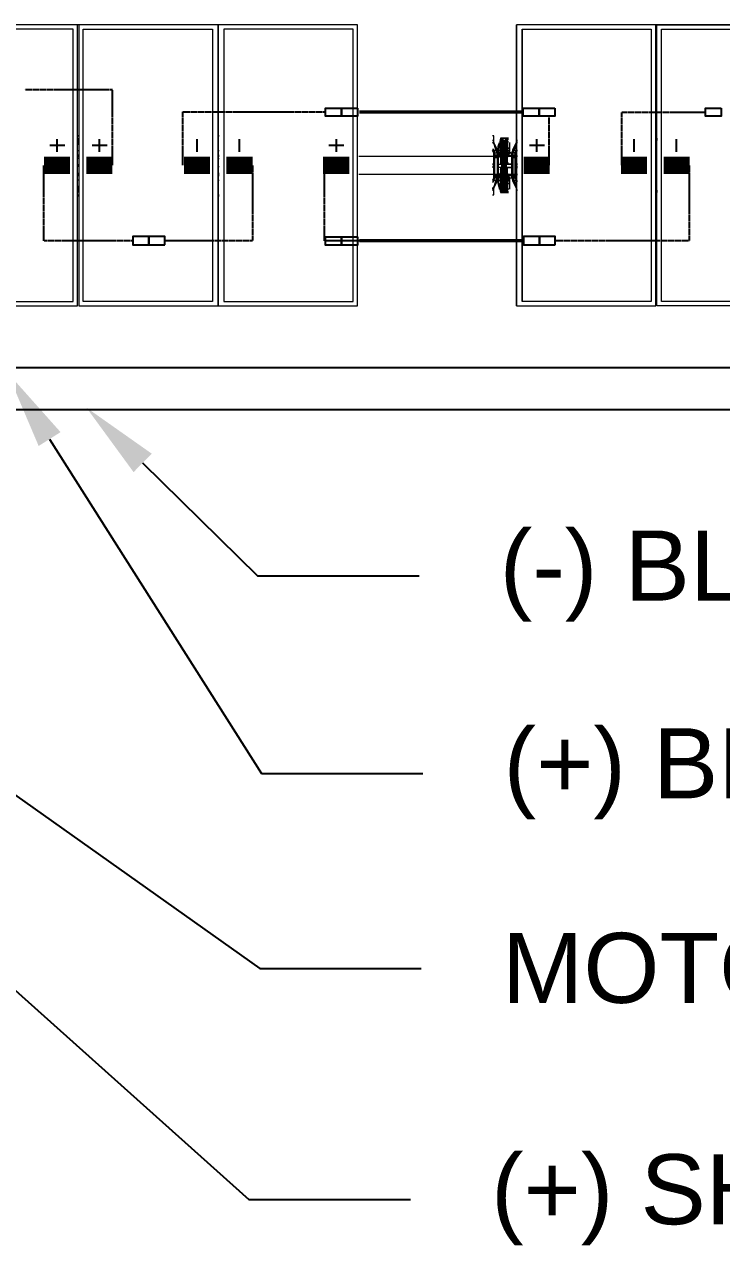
# Model space of a CAD drawing. Header units: feet. Extents: x -12372 to 90117, y -14865 to 4121.
# Drawn here: x 6477.2 to 6676.1, y 1094.8 to 1447.3 of the extents above; entities that cross this region are included whole.
import ezdxf
from ezdxf import colors
from ezdxf.entities.mleader import LeaderData, LeaderLine
from ezdxf.lldxf.tags import DXFTag
from ezdxf.math import Vec2, Vec3

# ---------------------------------------------------------------- set-up
doc = ezdxf.new("R2010")
doc.units = ezdxf.units.FT
doc.header["$MEASUREMENT"] = 0
doc.linetypes.add('HIDDEN', pattern=[0.375, 0.25, -0.125])
for name, color, linetype in [('E-DC HARNESS-NEG', 170, 'DC HARNESS CABLE'), ('E-DC HARNESS-POS', 10, 'DC HARNESS CABLE'), ('E-HARN-COMP', 8, 'Continuous'), ('E-TRNK-CABL-NEG', 6, 'HIDDEN'), ('E-TRUNK-CABLE-POS', 6, 'HIDDEN'), ('G-ANNO-TEXT', 1, 'Continuous'), ('Polarity-Text', 7, 'Continuous')]:
    doc.layers.add(name, color=color, linetype=linetype)
doc.styles.add('NEI-A', font='arial.ttf')
doc.styles.get("Standard").update_dxf_attribs({"font": 'arial.ttf'})
tags = doc.linetypes.add('DC HARNESS CABLE', pattern='A,0.5,-0.2,["DH",Standard,S=0.1,R=0,X=-0.1,Y=-0.05],-0.2', length=0.9).pattern_tags.tags
tags[6] = DXFTag(74, 10)

# ---------------------------------------------------------------- blocks, each defined once
blk = doc.blocks.new('A$C47dfd34d')
at = {"lineweight": 5}
for points in [[(11.6112, 0.4133), (10.1696, 0.4133)], [(13.6994, 0.4133), (11.8445, 0.4133)], [(11.1995, 0.235), (11.2012, 0.2467), (11.2012, 0.2433)], [(11.4062, 0.235), (11.4062, 0.2467), (11.4062, 0.2433)], [(11.8112, 0.2233), (11.8112, 0.225), (11.8129, 0.225), (11.8112, 0.225), (11.8095, 0.2283), (11.8112, 0.2283), (11.8129, 0.225), (11.8162, 0.225), (11.8145, 0.2283), (11.8162, 0.2283), (11.8162, 0.23), (11.8112, 0.24), (11.8112, 0.2383), (11.8095, 0.24), (11.8112, 0.24), (11.8112, 0.2433), (11.8112, 0.25), (11.8095, 0.25)], [(11.8095, 0.24), (11.8112, 0.24)], [(11.8112, 0.2383), (11.8145, 0.2283), (11.8112, 0.2283), (11.8112, 0.23), (11.8095, 0.23)], [(11.8112, 0.24), (11.8112, 0.24)], [(11.8179, 0.2217), (11.8212, 0.2217), (11.8229, 0.2217), (11.8245, 0.2217), (11.8245, 0.2417), (11.8229, 0.2417), (11.8245, 0.2417), (11.8245, 0.2217), (11.8262, 0.2217), (11.8262, 0.1917), (11.8245, 0.1917), (11.8245, 0.1717), (11.8229, 0.1717), (11.8212, 0.1717)], [(11.8179, 0.2267), (11.8179, 0.225), (11.8179, 0.235), (11.8195, 0.24), (11.8195, 0.2317), (11.8212, 0.2317), (11.8212, 0.2417), (11.8195, 0.2417)], [(11.8245, 0.2417), (11.8245, 0.2433), (11.8229, 0.245), (11.8229, 0.2467), (11.8212, 0.2467), (11.8212, 0.245), (11.8229, 0.245), (11.8229, 0.2467)], [(11.8212, 0.2433), (11.8212, 0.245)], [(11.8212, 0.2417), (11.8229, 0.2417), (11.8229, 0.2433), (11.8212, 0.2433), (11.8212, 0.235), (11.8212, 0.2433), (11.8229, 0.2433)], [(11.8229, 0.2217), (11.8229, 0.2417), (11.8245, 0.2417), (11.8245, 0.2217), (11.8262, 0.2217), (11.8262, 0.1917), (11.8279, 0.1917), (11.8279, 0.1717), (11.8295, 0.1717), (11.8295, 0.1917), (11.8295, 0.1717), (11.8279, 0.1717), (11.8279, 0.1917), (11.8262, 0.1917), (11.8262, 0.1717), (11.8262, 0.17), (11.8245, 0.17), (11.8262, 0.17), (11.8279, 0.17), (11.8295, 0.17), (11.8279, 0.17), (11.8295, 0.17), (11.8312, 0.17), (11.8312, 0.1683), (11.8329, 0.1683), (11.8312, 0.1683), (11.8312, 0.17), (11.8295, 0.17), (11.8312, 0.17), (11.8295, 0.17), (11.8312, 0.17), (11.8295, 0.17), (11.8279, 0.17), (11.8295, 0.17), (11.8312, 0.17), (11.8295, 0.17), (11.8279, 0.17), (11.8262, 0.17), (11.8245, 0.17), (11.8229, 0.17), (11.8212, 0.17), (11.8212, 0.1683), (11.8229, 0.1683), (11.8245, 0.1683), (11.8245, 0.1717), (11.8229, 0.1717), (11.8229, 0.1917)], [(11.8279, 0.2433), (11.8295, 0.2433), (11.8279, 0.2433), (11.8295, 0.245), (11.8312, 0.245), (11.8312, 0.2433), (11.8295, 0.2433), (11.8295, 0.2417), (11.8295, 0.2433), (11.8312, 0.2433), (11.8295, 0.2433), (11.8312, 0.2433), (11.8295, 0.2433), (11.8312, 0.2433), (11.8295, 0.2433), (11.8312, 0.2433), (11.8295, 0.2433), (11.8312, 0.2433), (11.8295, 0.2433), (11.8312, 0.2433), (11.8295, 0.2433), (11.8312, 0.2433), (11.8312, 0.245), (11.8312, 0.2467), (11.8279, 0.2467), (11.8229, 0.2467), (11.8279, 0.2467), (11.8312, 0.2467), (11.8279, 0.2467), (11.8229, 0.2467), (11.8229, 0.245), (11.8245, 0.245), (11.8229, 0.245), (11.8245, 0.2433), (11.8245, 0.2417)], [(11.8229, 0.245), (11.8245, 0.245)], [(11.8229, 0.245), (11.8245, 0.245)], [(11.8245, 0.2417), (11.8245, 0.2433), (11.8229, 0.245), (11.8245, 0.245)], [(11.8229, 0.245), (11.8229, 0.245)], [(11.8229, 0.2433), (11.8245, 0.2433)], [(11.8229, 0.2433), (11.8245, 0.2433)], [(11.8229, 0.2433), (11.8245, 0.2433)], [(11.8229, 0.2433), (11.8245, 0.2433)], [(11.8229, 0.2433), (11.8245, 0.2433)], [(11.8229, 0.2433), (11.8245, 0.2433)], [(11.8229, 0.2433), (11.8245, 0.2433)], [(11.8229, 0.2433), (11.8245, 0.2433)], [(11.8229, 0.2083), (11.8229, 0.2117), (11.8229, 0.2367), (11.8245, 0.2367)], [(11.8245, 0.245), (11.8245, 0.2433)], [(11.8245, 0.2433), (11.8262, 0.2433)], [(11.8245, 0.2433), (11.8262, 0.2433)], [(11.8245, 0.2433), (11.8262, 0.2433)], [(11.8245, 0.2433), (11.8262, 0.2433)], [(11.8245, 0.2433), (11.8262, 0.2433)], [(11.8245, 0.2433), (11.8262, 0.2433)], [(11.8245, 0.2433), (11.8262, 0.2433)], [(11.8245, 0.2433), (11.8262, 0.2433)], [(11.8245, 0.24), (11.8262, 0.24)], [(11.8295, 0.2417), (11.8295, 0.2433), (11.8312, 0.2433), (11.8312, 0.235), (11.8312, 0.2433), (11.8312, 0.245), (11.8312, 0.2467), (11.8295, 0.245), (11.8279, 0.2433), (11.8279, 0.2417), (11.8262, 0.2417), (11.8279, 0.2417), (11.8279, 0.2433), (11.8295, 0.245), (11.8312, 0.2467), (11.8329, 0.2467), (11.8312, 0.2467), (11.8329, 0.2467)], [(11.8262, 0.2417), (11.8279, 0.2417), (11.8279, 0.2433), (11.8295, 0.245), (11.8312, 0.2467), (11.8312, 0.245), (11.8329, 0.245)], [(11.8262, 0.2433), (11.8262, 0.24)], [(11.8262, 0.24), (11.8262, 0.2217), (11.8279, 0.2217), (11.8279, 0.2417), (11.8295, 0.2417), (11.8295, 0.2217)], [(11.8279, 0.245), (11.8295, 0.245), (11.8295, 0.2467)], [(11.8279, 0.2433), (11.8295, 0.2433), (11.8312, 0.2433), (11.8295, 0.2433), (11.8312, 0.2433), (11.8312, 0.235), (11.8312, 0.2433), (11.8312, 0.235), (11.8312, 0.2433)], [(11.8279, 0.2433), (11.8295, 0.2433)], [(11.8279, 0.24), (11.8295, 0.24)], [(11.8295, 0.245), (11.8295, 0.245)], [(11.8295, 0.245), (11.8295, 0.245)], [(11.8295, 0.245), (11.8295, 0.245)], [(11.8295, 0.235), (11.8312, 0.235), (11.8312, 0.2117), (11.8312, 0.21), (11.8329, 0.21), (11.8312, 0.21), (11.8312, 0.2083), (11.8312, 0.21), (11.8329, 0.21), (11.8312, 0.21), (11.8312, 0.2083), (11.8312, 0.21), (11.8329, 0.21), (11.8312, 0.21), (11.8312, 0.2083), (11.8312, 0.21), (11.8329, 0.21), (11.8312, 0.21), (11.8312, 0.2117), (11.8295, 0.2117), (11.8295, 0.2083), (11.8379, 0.2083), (11.8379, 0.205), (11.8379, 0.2083), (11.8295, 0.2083), (11.8295, 0.2117), (11.8295, 0.2367), (11.8312, 0.2367)], [(11.8345, 0.2317), (11.8345, 0.23), (11.8345, 0.2317), (11.8345, 0.23), (11.8329, 0.2283), (11.8312, 0.2283), (11.8312, 0.2317), (11.8345, 0.2317), (11.8345, 0.24), (11.8345, 0.2317), (11.8312, 0.2317), (11.8312, 0.2417), (11.8329, 0.2417), (11.8312, 0.2417), (11.8329, 0.2417), (11.8312, 0.2417), (11.8312, 0.2317), (11.8312, 0.2283), (11.8329, 0.2283), (11.8312, 0.2283), (11.8329, 0.2233), (11.8345, 0.2233), (11.8345, 0.23), (11.8329, 0.2283), (11.8312, 0.2283), (11.8312, 0.2317), (11.8329, 0.2317), (11.8312, 0.2317), (11.8329, 0.2317)], [(11.8345, 0.235), (11.8345, 0.24), (11.8345, 0.2317), (11.8312, 0.2317), (11.8312, 0.2417)], [(11.8329, 0.24), (11.8329, 0.24)], [(11.8329, 0.24), (11.8329, 0.24)], [(11.8329, 0.24), (11.8329, 0.24)], [(11.8445, 0.24), (11.8445, 0.24)], [(11.8445, 0.24), (11.8445, 0.24)], [(12.0495, 0.235), (12.0512, 0.2467), (12.0512, 0.2433)], [(11.1995, 0.2283), (11.2012, 0.2283)], [(11.2012, 0.2217), (11.1995, 0.2217)], [(11.1995, 0.22), (11.2012, 0.22)], [(11.2012, 0.2167), (11.1995, 0.2167), (11.2012, 0.2183)], [(11.4062, 0.2283), (11.4079, 0.2283)], [(11.4062, 0.2217), (11.4079, 0.2217)], [(11.4062, 0.22), (11.4079, 0.22)], [(11.4062, 0.2183), (11.4062, 0.2167), (11.4079, 0.2167)], [(11.6129, 0.22), (11.8112, 0.22)], [(11.8095, 0.23), (11.8095, 0.23)], [(11.8095, 0.2283), (11.8095, 0.2283)], [(11.8095, 0.1633), (11.8112, 0.1633), (11.8112, 0.17), (11.8112, 0.1733), (11.8095, 0.1733), (11.8112, 0.175), (11.8112, 0.1733), (11.8162, 0.1833), (11.8145, 0.185), (11.8162, 0.1883), (11.8129, 0.1883), (11.8112, 0.1883), (11.8112, 0.2233), (11.8129, 0.2233), (11.8129, 0.225)], [(11.8129, 0.2217), (11.8129, 0.2233)], [(11.8179, 0.22), (11.8162, 0.22), (11.8145, 0.22), (11.8162, 0.22), (11.8162, 0.2217), (11.8145, 0.2217), (11.8129, 0.2217)], [(11.8129, 0.22), (11.8129, 0.2217)], [(11.8129, 0.22), (11.8145, 0.22)], [(11.8129, 0.22), (11.8145, 0.2183), (11.8145, 0.22)], [(11.8129, 0.1933), (11.8129, 0.2183)], [(11.8162, 0.23), (11.8162, 0.2283), (11.8145, 0.2283)], [(11.8145, 0.22), (11.8162, 0.22)], [(11.8145, 0.22), (11.8162, 0.22)], [(11.8145, 0.22), (11.8162, 0.22)], [(11.8145, 0.22), (11.8162, 0.22)], [(11.8162, 0.2283), (11.8179, 0.225), (11.8162, 0.225), (11.8179, 0.225), (11.8179, 0.1883), (11.8179, 0.1783)], [(11.8162, 0.225), (11.8162, 0.225)], [(11.8162, 0.225), (11.8162, 0.2217)], [(11.8162, 0.2183), (11.8162, 0.1933)], [(11.8179, 0.235), (11.8179, 0.225), (11.8195, 0.2233), (11.8179, 0.225), (11.8195, 0.23), (11.8195, 0.2283), (11.8212, 0.2283), (11.8212, 0.2317), (11.8229, 0.2317)], [(11.8179, 0.23), (11.8179, 0.2317)], [(11.8212, 0.225), (11.8212, 0.2233), (11.8195, 0.225), (11.8179, 0.225), (11.8195, 0.225), (11.8195, 0.2233), (11.8212, 0.2233), (11.8212, 0.2283), (11.8229, 0.2283)], [(11.8179, 0.225), (11.8179, 0.225)], [(11.8212, 0.2183), (11.8195, 0.22), (11.8179, 0.22), (11.8212, 0.22)], [(11.8195, 0.235), (11.8195, 0.235)], [(11.8212, 0.2217), (11.8195, 0.2217), (11.8212, 0.2217), (11.8229, 0.2217), (11.8245, 0.2217), (11.8245, 0.1917), (11.8229, 0.1917), (11.8245, 0.1917), (11.8245, 0.1717), (11.8229, 0.1717), (11.8229, 0.17), (11.8212, 0.1683), (11.8212, 0.1667), (11.8229, 0.1667), (11.8229, 0.1683), (11.8245, 0.1683), (11.8229, 0.1667), (11.8245, 0.1667), (11.8295, 0.1667), (11.8312, 0.1667), (11.8295, 0.1667)], [(11.8212, 0.235), (11.8212, 0.2117), (11.8229, 0.2117)], [(11.8212, 0.2233), (11.8229, 0.2233)], [(11.8229, 0.235), (11.8245, 0.235)], [(11.8329, 0.225), (11.8329, 0.2233), (11.8345, 0.225), (11.8345, 0.235), (11.8345, 0.225), (11.8329, 0.2233), (11.8345, 0.225), (11.8329, 0.2233), (11.8329, 0.225), (11.8329, 0.2233), (11.8345, 0.225), (11.8329, 0.2233), (11.8345, 0.225), (11.8362, 0.225), (11.8345, 0.225), (11.8329, 0.2233), (11.8312, 0.2233), (11.8329, 0.2233)], [(11.8329, 0.2283), (11.8312, 0.2283), (11.8329, 0.2233), (11.8345, 0.2233), (11.8345, 0.23)], [(11.8345, 0.225), (11.8329, 0.2233), (11.8312, 0.2233)], [(11.8312, 0.22), (11.8329, 0.22), (11.8329, 0.2217), (11.8312, 0.2217), (11.8329, 0.2217), (11.8345, 0.2217), (11.8329, 0.2217), (11.8312, 0.2217), (11.8329, 0.2217), (11.8329, 0.22), (11.8312, 0.22), (11.8379, 0.22), (11.8312, 0.22), (11.8379, 0.22), (11.8329, 0.22), (11.8312, 0.2183)], [(11.8345, 0.2217), (11.8329, 0.2217), (11.8345, 0.2217), (11.8329, 0.2217), (11.8312, 0.2217), (11.8379, 0.2217)], [(11.8345, 0.235), (11.8345, 0.235)], [(11.8345, 0.235), (11.8345, 0.235)], [(11.8379, 0.225), (11.8379, 0.225)], [(11.8379, 0.225), (11.8379, 0.225)], [(11.8395, 0.225), (11.8395, 0.225)], [(11.8395, 0.2217), (11.8395, 0.225)], [(11.8395, 0.225), (11.8395, 0.225)], [(11.8395, 0.2217), (11.8395, 0.225)], [(11.8429, 0.22), (11.8412, 0.22), (11.8429, 0.22), (11.8412, 0.22), (11.8429, 0.22), (11.8412, 0.22), (11.8429, 0.22), (11.8412, 0.22), (11.8429, 0.22), (11.8412, 0.2183), (11.8412, 0.22), (11.8429, 0.22), (11.8412, 0.22), (11.8429, 0.22), (11.8412, 0.22), (11.8429, 0.22), (11.8412, 0.22), (11.8429, 0.22), (11.8412, 0.22), (11.8412, 0.2183), (11.8429, 0.22), (11.8429, 0.2217), (11.8412, 0.2217), (11.8429, 0.2217), (11.8429, 0.2233), (11.8429, 0.2217), (11.8429, 0.22), (11.8445, 0.22)], [(11.8445, 0.2217), (11.8445, 0.2217)], [(12.0495, 0.2283), (12.0512, 0.2283)], [(12.0512, 0.2217), (12.0495, 0.2217)], [(12.0495, 0.22), (12.0512, 0.22)], [(12.0512, 0.2167), (12.0495, 0.2167), (12.0512, 0.2183)], [(11.1995, 0.2067), (11.2012, 0.2083)], [(11.2012, 0.205), (11.1995, 0.205)], [(11.4062, 0.2067), (11.4062, 0.2083)], [(11.4062, 0.205), (11.4079, 0.205)], [(11.8112, 0.205), (11.8095, 0.205)], [(11.8112, 0.2033), (11.8095, 0.2033)], [(11.8179, 0.205), (11.8179, 0.2083), (11.8229, 0.2083), (11.8229, 0.21), (11.8245, 0.21), (11.8229, 0.21), (11.8245, 0.21), (11.8229, 0.21)], [(11.8179, 0.2083), (11.8195, 0.2083)], [(11.8229, 0.2017), (11.8229, 0.2), (11.8212, 0.2), (11.8229, 0.2033), (11.8179, 0.2033)], [(11.8245, 0.21), (11.8229, 0.21), (11.8212, 0.2117), (11.8212, 0.21), (11.8212, 0.2083)], [(11.8229, 0.2033), (11.8245, 0.2033), (11.8229, 0.2033), (11.8212, 0.2033), (11.8229, 0.2033), (11.8245, 0.2033), (11.8229, 0.2033), (11.8245, 0.2033), (11.8229, 0.2033), (11.8229, 0.1767), (11.8245, 0.1767)], [(11.8212, 0.2033), (11.8212, 0.2), (11.8212, 0.1783), (11.8212, 0.1683), (11.8212, 0.1783)], [(11.8379, 0.2033), (11.8295, 0.2033), (11.8312, 0.2033), (11.8295, 0.2033), (11.8295, 0.2017), (11.8312, 0.2), (11.8312, 0.1783), (11.8295, 0.1783), (11.8312, 0.1783), (11.8312, 0.1683), (11.8295, 0.17), (11.8279, 0.17), (11.8262, 0.17), (11.8245, 0.17), (11.8229, 0.17), (11.8245, 0.17), (11.8262, 0.17), (11.8245, 0.17), (11.8229, 0.17), (11.8245, 0.17), (11.8262, 0.17), (11.8262, 0.1717), (11.8245, 0.1717), (11.8245, 0.1683), (11.8262, 0.1683), (11.8245, 0.1683), (11.8229, 0.1683), (11.8229, 0.1667), (11.8245, 0.1683), (11.8262, 0.1683), (11.8245, 0.1683), (11.8262, 0.1683), (11.8245, 0.1683), (11.8229, 0.1683), (11.8229, 0.1667), (11.8245, 0.1683), (11.8262, 0.1683), (11.8279, 0.1683), (11.8295, 0.1683), (11.8295, 0.1667), (11.8312, 0.1667), (11.8312, 0.1683), (11.8312, 0.17), (11.8295, 0.17), (11.8312, 0.17), (11.8295, 0.17), (11.8312, 0.17)], [(11.8295, 0.1783), (11.8312, 0.1783), (11.8312, 0.2), (11.8312, 0.2033), (11.8312, 0.2), (11.8312, 0.2033), (11.8312, 0.2), (11.8295, 0.2017), (11.8295, 0.1767), (11.8312, 0.1767), (11.8295, 0.1767), (11.8295, 0.2017), (11.8295, 0.2033), (11.8312, 0.2033), (11.8295, 0.2033), (11.8379, 0.2033), (11.8295, 0.2033), (11.8312, 0.2033), (11.8329, 0.2033), (11.8312, 0.2033), (11.8329, 0.2033), (11.8312, 0.2033), (11.8329, 0.2033), (11.8312, 0.2033), (11.8329, 0.2033), (11.8312, 0.2033), (11.8329, 0.2033), (11.8312, 0.2033), (11.8329, 0.2033), (11.8312, 0.2033), (11.8329, 0.2033), (11.8312, 0.2033), (11.8295, 0.2033), (11.8295, 0.2017), (11.8312, 0.2), (11.8312, 0.1783), (11.8312, 0.1683), (11.8295, 0.1683), (11.8279, 0.1683), (11.8295, 0.1683), (11.8279, 0.1683), (11.8279, 0.1717), (11.8295, 0.1717), (11.8295, 0.17)], [(11.8379, 0.2083), (11.8295, 0.2083), (11.8295, 0.2117)], [(11.8295, 0.21), (11.8312, 0.21)], [(11.8295, 0.21), (11.8312, 0.21)], [(11.8295, 0.21), (11.8312, 0.21)], [(11.8295, 0.21), (11.8312, 0.21)], [(11.8295, 0.2017), (11.8295, 0.1767), (11.8312, 0.1767)], [(11.8312, 0.21), (11.8329, 0.21)], [(11.8312, 0.21), (11.8329, 0.21)], [(12.0495, 0.2067), (12.0512, 0.2083)], [(12.0512, 0.205), (12.0495, 0.205)], [(11.1995, 0.195), (11.2012, 0.195)], [(11.2012, 0.1933), (11.1995, 0.1933)], [(11.1995, 0.1917), (11.2012, 0.1917)], [(11.2012, 0.185), (11.1995, 0.185)], [(11.4062, 0.195), (11.4079, 0.195)], [(11.4062, 0.1933), (11.4079, 0.1933)], [(11.4062, 0.1917), (11.4079, 0.1917)], [(11.4062, 0.185), (11.4079, 0.185)], [(11.8112, 0.1933), (11.6129, 0.1933)], [(11.8095, 0.1817), (11.8112, 0.1833), (11.8112, 0.185), (11.8145, 0.185), (11.8112, 0.175)], [(11.8095, 0.1833), (11.8095, 0.1833)], [(11.8095, 0.1817), (11.8095, 0.1817)], [(11.8112, 0.1867), (11.8112, 0.1883)], [(11.8129, 0.1867), (11.8129, 0.1883), (11.8129, 0.19)], [(11.8145, 0.1917), (11.8162, 0.1917)], [(11.8145, 0.1917), (11.8162, 0.1917)], [(11.8145, 0.1917), (11.8162, 0.1917)], [(11.8145, 0.1917), (11.8162, 0.1917)], [(11.8145, 0.1917), (11.8162, 0.1917)], [(11.8145, 0.185), (11.8162, 0.185), (11.8179, 0.1883), (11.8162, 0.1883), (11.8179, 0.1883), (11.8195, 0.19), (11.8179, 0.1883), (11.8195, 0.1883), (11.8212, 0.19), (11.8212, 0.1883), (11.8229, 0.1883)], [(11.8162, 0.19), (11.8162, 0.1883)], [(11.8162, 0.1883), (11.8162, 0.1883)], [(11.8162, 0.1833), (11.8162, 0.185)], [(11.8212, 0.1933), (11.8179, 0.1933)], [(11.8179, 0.1883), (11.8179, 0.1883)], [(11.8179, 0.1867), (11.8179, 0.1883), (11.8179, 0.1783), (11.8195, 0.1717)], [(11.8179, 0.18), (11.8179, 0.1817)], [(11.8195, 0.1933), (11.8212, 0.195)], [(11.8195, 0.1917), (11.8212, 0.1917)], [(11.8229, 0.18), (11.8212, 0.18), (11.8212, 0.1717), (11.8195, 0.1717), (11.8195, 0.18), (11.8212, 0.18), (11.8212, 0.1833)], [(11.8212, 0.185), (11.8229, 0.185)], [(11.8262, 0.1683), (11.8245, 0.1683), (11.8262, 0.1683), (11.8245, 0.1683), (11.8229, 0.1683), (11.8245, 0.1683), (11.8245, 0.1717), (11.8262, 0.1717), (11.8262, 0.1917), (11.8279, 0.1917), (11.8279, 0.1717), (11.8295, 0.1717), (11.8295, 0.1917)], [(11.8262, 0.1717), (11.8245, 0.1717), (11.8245, 0.1917), (11.8262, 0.1917), (11.8262, 0.1717), (11.8262, 0.17)], [(11.8312, 0.195), (11.8329, 0.1933)], [(11.8379, 0.1933), (11.8312, 0.1933)], [(11.8312, 0.1917), (11.8329, 0.1917), (11.8312, 0.1917)], [(11.8329, 0.1883), (11.8329, 0.19), (11.8345, 0.1883), (11.8345, 0.1783), (11.8345, 0.1883), (11.8345, 0.1867), (11.8345, 0.1883), (11.8329, 0.1883), (11.8312, 0.185), (11.8329, 0.1883), (11.8345, 0.1883), (11.8345, 0.1867), (11.8345, 0.1833), (11.8329, 0.1833), (11.8329, 0.185), (11.8312, 0.185)], [(11.8312, 0.1883), (11.8329, 0.1883), (11.8312, 0.1883), (11.8329, 0.1883), (11.8329, 0.19), (11.8345, 0.1883), (11.8329, 0.19), (11.8345, 0.1883), (11.8329, 0.19), (11.8345, 0.1883), (11.8329, 0.19), (11.8345, 0.1883), (11.8362, 0.1883)], [(11.8329, 0.1883), (11.8329, 0.19), (11.8345, 0.1883), (11.8345, 0.1783), (11.8345, 0.1717), (11.8345, 0.18), (11.8312, 0.18), (11.8312, 0.1717), (11.8329, 0.1717), (11.8312, 0.1717)], [(11.8329, 0.185), (11.8312, 0.185), (11.8329, 0.185), (11.8312, 0.185), (11.8329, 0.185), (11.8329, 0.1833), (11.8345, 0.1833), (11.8345, 0.1867), (11.8345, 0.1883), (11.8345, 0.1783), (11.8345, 0.1717), (11.8345, 0.18), (11.8345, 0.1817), (11.8345, 0.18), (11.8345, 0.1817)], [(11.8329, 0.18), (11.8312, 0.18), (11.8329, 0.18), (11.8312, 0.18), (11.8312, 0.1717), (11.8329, 0.1717), (11.8312, 0.1717), (11.8329, 0.1717), (11.8312, 0.1717), (11.8312, 0.18), (11.8312, 0.1833), (11.8312, 0.18), (11.8345, 0.18), (11.8312, 0.18), (11.8312, 0.1833)], [(11.8329, 0.1917), (11.8345, 0.1917)], [(11.8379, 0.1883), (11.8379, 0.1883)], [(11.8379, 0.1883), (11.8379, 0.1883)], [(11.8395, 0.1883), (11.8395, 0.1883)], [(11.8395, 0.1883), (11.8395, 0.1883)], [(11.8429, 0.1933), (11.8429, 0.1933)], [(11.8429, 0.19), (11.8429, 0.19)], [(11.8429, 0.19), (11.8429, 0.19)], [(12.0495, 0.195), (12.0512, 0.195)], [(12.0512, 0.1933), (12.0495, 0.1933)], [(12.0495, 0.1917), (12.0512, 0.1917)], [(12.0512, 0.185), (12.0495, 0.185)], [(11.2012, 0.17), (11.2012, 0.1667), (11.1995, 0.1783)], [(11.1995, 0.1633), (11.2012, 0.1633)], [(11.2012, 0.1667), (11.2012, 0.1667)], [(11.4062, 0.17), (11.4062, 0.1667), (11.4062, 0.1783)], [(11.4062, 0.1667), (11.4062, 0.1667)], [(11.4062, 0.1633), (11.4079, 0.1633)], [(11.8112, 0.1733), (11.8095, 0.1733), (11.8095, 0.1717)], [(11.8112, 0.17), (11.8095, 0.17), (11.8112, 0.17)], [(11.8195, 0.1783), (11.8195, 0.1783)], [(11.8229, 0.1783), (11.8245, 0.1783)], [(11.8229, 0.1667), (11.8245, 0.1667)], [(11.8229, 0.1667), (11.8245, 0.1667)], [(11.8229, 0.1667), (11.8229, 0.1667)], [(11.8229, 0.1667), (11.8245, 0.1667)], [(11.8295, 0.1667), (11.8245, 0.1667)], [(11.8245, 0.1667), (11.8262, 0.1667)], [(11.8295, 0.1667), (11.8245, 0.1667)], [(11.8312, 0.1683), (11.8312, 0.1783), (11.8312, 0.1683), (11.8295, 0.1683), (11.8279, 0.1683)], [(11.8329, 0.1667), (11.8312, 0.1667), (11.8329, 0.1667), (11.8312, 0.1667), (11.8295, 0.1683), (11.8279, 0.1683), (11.8295, 0.1683), (11.8279, 0.1683), (11.8295, 0.1683), (11.8279, 0.1683), (11.8295, 0.1683), (11.8312, 0.1667), (11.8295, 0.1667), (11.8312, 0.1667), (11.8295, 0.1667), (11.8295, 0.1683), (11.8279, 0.1683), (11.8279, 0.1717), (11.8295, 0.1717), (11.8295, 0.17), (11.8312, 0.1683), (11.8329, 0.1683)], [(11.8279, 0.1717), (11.8279, 0.1683), (11.8295, 0.1683), (11.8295, 0.1667), (11.8312, 0.1667)], [(11.8279, 0.1717), (11.8295, 0.1717)], [(11.8312, 0.1683), (11.8295, 0.17), (11.8295, 0.1717)], [(11.8295, 0.17), (11.8312, 0.17)], [(11.8295, 0.17), (11.8312, 0.17)], [(11.8312, 0.1667), (11.8295, 0.1683)], [(11.8295, 0.1683), (11.8312, 0.1683)], [(11.8295, 0.1667), (11.8295, 0.1667)], [(11.8295, 0.1667), (11.8312, 0.1667)], [(11.8295, 0.1667), (11.8295, 0.1667)], [(11.8295, 0.1667), (11.8312, 0.1667)], [(11.8295, 0.1667), (11.8295, 0.1667)], [(11.8312, 0.1783), (11.8312, 0.1683)], [(11.8312, 0.1683), (11.8312, 0.1783)], [(11.8312, 0.1667), (11.8312, 0.1683)], [(11.8312, 0.1667), (11.8312, 0.1683)], [(11.8329, 0.1717), (11.8329, 0.1717)], [(11.8329, 0.1717), (11.8329, 0.1717)], [(11.8329, 0.1717), (11.8329, 0.1717)], [(11.8345, 0.1783), (11.8345, 0.1717), (11.8345, 0.18)], [(11.8345, 0.1783), (11.8345, 0.1783)], [(11.8345, 0.1783), (11.8345, 0.1783)], [(11.8445, 0.1733), (11.8445, 0.1733)], [(11.8445, 0.1733), (11.8445, 0.1733)], [(11.8445, 0.17), (11.8445, 0.17)], [(12.0512, 0.17), (12.0512, 0.1667), (12.0495, 0.1783)], [(12.0495, 0.1633), (12.0512, 0.1633)], [(12.0512, 0.1667), (12.0512, 0.1667)], [(11.1995, 0.1617), (11.2012, 0.1617)], [(11.4062, 0.1617), (11.4079, 0.1617)], [(12.0495, 0.1617), (12.0512, 0.1617)]]:
    blk.add_lwpolyline(points, dxfattribs=at)
for points in [[(10.9946, 0), (11.1995, 0), (11.1995, 0.4133), (10.9946, 0.4133)], [(11.0012, 0.0067), (11.1929, 0.0067), (11.1929, 0.4067), (11.0012, 0.4067)], [(11.2012, 0.4133), (11.2012, 0), (11.4062, 0), (11.4062, 0.4133)], [(11.3979, 0.4067), (11.3979, 0.0067), (11.2079, 0.0067), (11.2079, 0.4067)], [(11.6112, 0.4133), (11.4062, 0.4133), (11.4062, 0), (11.6112, 0)], [(11.4145, 0.0067), (11.6045, 0.0067), (11.6045, 0.4067), (11.4145, 0.4067)], [(11.8445, 0.4133), (11.8445, 0), (12.0495, 0), (12.0495, 0.4133)], [(11.8445, 0), (11.8445, 0.4133)], [(12.0428, 0.4067), (12.0428, 0.0067), (11.8529, 0.0067), (11.8529, 0.4067)], [(11.8529, 0.0067), (11.8529, 0.4067)], [(12.2562, 0.4133), (12.2562, 0), (12.0512, 0), (12.0512, 0.4133)], [(12.0578, 0.4067), (12.2495, 0.4067), (12.2495, 0.0067), (12.0578, 0.0067)], [(11.2012, 0.25), (11.1995, 0.25)], [(11.4079, 0.25), (11.4062, 0.25)], [(11.8095, 0.2433), (11.8112, 0.2433)], [(11.8245, 0.2467), (11.8229, 0.2467)], [(11.8245, 0.2433), (11.8229, 0.2433)], [(11.8262, 0.2433), (11.8245, 0.2433), (11.8245, 0.245), (11.8245, 0.2433), (11.8262, 0.2433), (11.8245, 0.2433), (11.8262, 0.2433), (11.8245, 0.2433), (11.8262, 0.2433), (11.8245, 0.2433), (11.8262, 0.2433), (11.8262, 0.24), (11.8245, 0.24), (11.8262, 0.24), (11.8262, 0.2217), (11.8279, 0.2217), (11.8262, 0.2217), (11.8262, 0.24), (11.8262, 0.2433), (11.8279, 0.2433), (11.8295, 0.245), (11.8312, 0.245), (11.8329, 0.245), (11.8312, 0.245), (11.8329, 0.245), (11.8312, 0.245), (11.8295, 0.245), (11.8279, 0.2433), (11.8295, 0.2433), (11.8279, 0.2433), (11.8295, 0.2433), (11.8279, 0.2433), (11.8295, 0.2433), (11.8279, 0.2433), (11.8295, 0.2433), (11.8279, 0.2433), (11.8295, 0.2433), (11.8279, 0.2433), (11.8295, 0.2433), (11.8279, 0.2433)], [(11.8262, 0.2433), (11.8245, 0.2433)], [(11.8295, 0.245), (11.8279, 0.245), (11.8295, 0.245), (11.8295, 0.2467)], [(11.8295, 0.2433), (11.8279, 0.2433)], [(11.8295, 0.2217), (11.8295, 0.1917), (11.8279, 0.1917), (11.8279, 0.2217), (11.8279, 0.2417), (11.8295, 0.2417)], [(11.8279, 0.2417), (11.8279, 0.2217), (11.8295, 0.2217), (11.8295, 0.2417)], [(11.8295, 0.24), (11.8279, 0.24)], [(11.8312, 0.2367), (11.8295, 0.2367), (11.8295, 0.2117), (11.8312, 0.2117), (11.8312, 0.235), (11.8295, 0.235), (11.8312, 0.235), (11.8312, 0.2117), (11.8295, 0.2117), (11.8295, 0.2367)], [(11.8345, 0.24), (11.8345, 0.225), (11.8345, 0.2267), (11.8345, 0.225)], [(11.8445, 0.24), (11.8445, 0.2433), (11.8462, 0.2433), (11.8445, 0.2433), (11.8445, 0.25), (11.8445, 0.2433), (11.8445, 0.24), (11.8395, 0.23), (11.8395, 0.2283), (11.8412, 0.2283), (11.8445, 0.2383)], [(11.8445, 0.2267), (11.8445, 0.225), (11.8429, 0.225), (11.8445, 0.2283), (11.8412, 0.2283), (11.8395, 0.2283), (11.8395, 0.23), (11.8445, 0.24), (11.8445, 0.2383), (11.8412, 0.2283), (11.8445, 0.2283), (11.8429, 0.225), (11.8445, 0.225)], [(11.8462, 0.24), (11.8445, 0.24)], [(12.0512, 0.25), (12.0495, 0.25)], [(11.8145, 0.2217), (11.8129, 0.22), (11.8145, 0.2183), (11.8162, 0.22)], [(11.8145, 0.2217), (11.8129, 0.2217), (11.8129, 0.22), (11.8129, 0.2183), (11.8145, 0.2183), (11.8162, 0.2183), (11.8162, 0.22), (11.8162, 0.2217)], [(11.8162, 0.22), (11.8145, 0.22)], [(11.8162, 0.22), (11.8145, 0.22)], [(11.8245, 0.1917), (11.8245, 0.2217), (11.8229, 0.2217), (11.8229, 0.1917)], [(11.8262, 0.1917), (11.8262, 0.2217), (11.8245, 0.2217), (11.8245, 0.1917)], [(11.8295, 0.1917), (11.8295, 0.2217), (11.8279, 0.2217), (11.8279, 0.1917)], [(11.8279, 0.2217), (11.8279, 0.1917), (11.8295, 0.1917), (11.8295, 0.2217)], [(11.8345, 0.23), (11.8345, 0.2233), (11.8329, 0.2233), (11.8312, 0.2283), (11.8329, 0.2283)], [(11.8395, 0.225), (11.8379, 0.225), (11.8379, 0.1883), (11.8395, 0.1883), (11.8379, 0.1883), (11.8395, 0.185), (11.8395, 0.1833), (11.8395, 0.185), (11.8412, 0.185), (11.8445, 0.185), (11.8429, 0.1883), (11.8445, 0.1883), (11.8445, 0.1867), (11.8445, 0.1883), (11.8445, 0.1867), (11.8445, 0.1883), (11.8429, 0.1883), (11.8445, 0.1883), (11.8445, 0.2233), (11.8429, 0.2233), (11.8429, 0.225), (11.8395, 0.225), (11.8412, 0.2283), (11.8395, 0.2283), (11.8395, 0.23), (11.8395, 0.2283), (11.8379, 0.225)], [(11.8412, 0.2283), (11.8395, 0.225), (11.8429, 0.225), (11.8429, 0.2233), (11.8445, 0.2233), (11.8445, 0.225), (11.8445, 0.2233), (11.8445, 0.1883), (11.8429, 0.1883), (11.8395, 0.1883), (11.8412, 0.185), (11.8445, 0.185), (11.8429, 0.1883), (11.8395, 0.1883), (11.8412, 0.185), (11.8395, 0.185), (11.8395, 0.1833), (11.8445, 0.1733), (11.8395, 0.1833), (11.8395, 0.185), (11.8412, 0.185), (11.8395, 0.185), (11.8379, 0.1883), (11.8395, 0.1883), (11.8395, 0.19), (11.8395, 0.1883), (11.8379, 0.1883), (11.8379, 0.225), (11.8395, 0.225), (11.8379, 0.225), (11.8395, 0.2283)], [(11.8412, 0.22), (11.8395, 0.22), (11.8395, 0.2217), (11.8412, 0.2217), (11.8395, 0.2217), (11.8395, 0.22)], [(11.8412, 0.2183), (11.8429, 0.2183), (11.8429, 0.22), (11.8429, 0.2217), (11.8412, 0.2217), (11.8395, 0.2217), (11.8395, 0.22), (11.8395, 0.2183)], [(11.8412, 0.2217), (11.8395, 0.22), (11.8412, 0.2183), (11.8429, 0.22)], [(11.8412, 0.2217), (11.8395, 0.22), (11.8412, 0.2183), (11.8429, 0.22)], [(11.8412, 0.2183), (11.8429, 0.2183), (11.8429, 0.22), (11.8429, 0.2217), (11.8412, 0.2217), (11.8395, 0.2217), (11.8395, 0.22), (11.8395, 0.2183)], [(11.8395, 0.2183), (11.8395, 0.1933)], [(11.8429, 0.1917), (11.8412, 0.1917), (11.8429, 0.1917), (11.8412, 0.1917), (11.8429, 0.1917), (11.8412, 0.1917), (11.8429, 0.1917), (11.8412, 0.1917), (11.8429, 0.1917), (11.8412, 0.1917), (11.8429, 0.1917), (11.8412, 0.1917), (11.8429, 0.1917), (11.8412, 0.1917), (11.8429, 0.1917), (11.8412, 0.1917), (11.8429, 0.1917), (11.8412, 0.1917), (11.8429, 0.1917), (11.8429, 0.19), (11.8412, 0.19), (11.8395, 0.1917), (11.8412, 0.19), (11.8429, 0.19), (11.8429, 0.1917), (11.8429, 0.1933), (11.8429, 0.2183), (11.8429, 0.1933), (11.8412, 0.1933), (11.8395, 0.1933), (11.8395, 0.1917), (11.8395, 0.1933), (11.8412, 0.1933), (11.8429, 0.1933)], [(11.8462, 0.2283), (11.8445, 0.2283), (11.8445, 0.23), (11.8445, 0.2283)], [(11.8462, 0.22), (11.8445, 0.22)], [(11.8112, 0.2083), (11.8095, 0.2083)], [(11.8312, 0.21), (11.8295, 0.21)], [(11.8312, 0.2117), (11.8312, 0.21)], [(11.8312, 0.2117), (11.8312, 0.21)], [(11.8312, 0.2), (11.8312, 0.2033)], [(11.8462, 0.2083), (11.8445, 0.2083)], [(11.8462, 0.2083), (11.8445, 0.2083)], [(11.8462, 0.205), (11.8445, 0.205)], [(11.8462, 0.2033), (11.8445, 0.2033)], [(11.8095, 0.185), (11.8112, 0.185), (11.8129, 0.1883), (11.8112, 0.1883)], [(11.8145, 0.19), (11.8162, 0.1917), (11.8162, 0.1933), (11.8145, 0.1933), (11.8129, 0.1933), (11.8129, 0.1917), (11.8129, 0.19)], [(11.8145, 0.1933), (11.8129, 0.1917), (11.8145, 0.19), (11.8162, 0.1917)], [(11.8145, 0.1933), (11.8129, 0.1933), (11.8129, 0.1917), (11.8129, 0.19), (11.8145, 0.19), (11.8162, 0.19), (11.8162, 0.1917), (11.8162, 0.1933)], [(11.8162, 0.1917), (11.8145, 0.1917)], [(11.8162, 0.1917), (11.8145, 0.1917)], [(11.8195, 0.1917), (11.8179, 0.1917), (11.8212, 0.1917), (11.8229, 0.1917), (11.8212, 0.1917)], [(11.8195, 0.1833), (11.8179, 0.1867), (11.8179, 0.1883), (11.8212, 0.1883), (11.8212, 0.185), (11.8195, 0.185)], [(11.8312, 0.1933), (11.8379, 0.1933)], [(11.8329, 0.1917), (11.8312, 0.1917), (11.8379, 0.1917)], [(11.8345, 0.1917), (11.8329, 0.1917), (11.8312, 0.1917), (11.8329, 0.1917), (11.8312, 0.1917), (11.8329, 0.1917), (11.8345, 0.1917), (11.8329, 0.1917)], [(11.8345, 0.1867), (11.8345, 0.1883), (11.8329, 0.1883), (11.8312, 0.185), (11.8329, 0.185), (11.8329, 0.1833), (11.8345, 0.1833)], [(11.8412, 0.1933), (11.8395, 0.1917), (11.8412, 0.19), (11.8429, 0.1917)], [(11.8412, 0.19), (11.8429, 0.19), (11.8429, 0.1917), (11.8429, 0.1933), (11.8412, 0.1933), (11.8395, 0.1933), (11.8395, 0.1917), (11.8395, 0.19)], [(11.8412, 0.1933), (11.8395, 0.1917), (11.8412, 0.19), (11.8429, 0.1917)], [(11.8412, 0.19), (11.8429, 0.19), (11.8429, 0.1917), (11.8429, 0.1933), (11.8412, 0.1933), (11.8395, 0.1933), (11.8395, 0.1917), (11.8395, 0.19)], [(11.8412, 0.185), (11.8445, 0.175), (11.8445, 0.1733), (11.8445, 0.1717), (11.8445, 0.17), (11.8462, 0.17), (11.8445, 0.17), (11.8445, 0.1633), (11.8445, 0.17), (11.8445, 0.1717), (11.8445, 0.1733), (11.8445, 0.175)], [(11.8429, 0.1883), (11.8429, 0.19), (11.8429, 0.1883), (11.8429, 0.1867)], [(11.8462, 0.1933), (11.8445, 0.1933)], [(11.8445, 0.1833), (11.8445, 0.185), (11.8445, 0.1833), (11.8462, 0.1833)], [(11.8262, 0.17), (11.8245, 0.17), (11.8229, 0.17), (11.8245, 0.17)], [(11.8262, 0.1667), (11.8245, 0.1667), (11.8229, 0.1667), (11.8245, 0.1667)], [(11.8262, 0.1683), (11.8245, 0.1683)], [(11.8295, 0.17), (11.8279, 0.17)], [(11.8295, 0.1683), (11.8279, 0.1683)]]:
    blk.add_lwpolyline(points, close=True, dxfattribs=at)

msp = doc.modelspace()

# ---------------------------------------------------------------- linework, layer by layer
at = {"layer": 'E-DC HARNESS-NEG', "ltscale": 0.5}
msp.add_lwpolyline([(6250.94, 1337.4), (6903.41, 1337.4)], dxfattribs=at)
at = {"layer": 'E-DC HARNESS-POS', "ltscale": 0.5}
msp.add_lwpolyline([(6268.94, 1349.4), (6863.84, 1349.4)], dxfattribs=at)
at = {"layer": 'E-HARN-COMP'}
for points in [[(6567.68, 1423.53), (6567.68, 1421.21), (6563.11, 1421.21), (6563.11, 1423.53)], [(6572.24, 1423.53), (6572.24, 1421.21), (6567.68, 1421.21), (6567.68, 1423.53)], [(6624.05, 1423.53), (6624.05, 1421.21), (6619.49, 1421.21), (6619.49, 1423.53)], [(6628.61, 1423.53), (6628.61, 1421.21), (6624.05, 1421.21), (6624.05, 1423.53)], [(6676.12, 1423.53), (6676.12, 1421.21), (6671.56, 1421.21), (6671.56, 1423.53)], [(6512.59, 1384.47), (6512.59, 1386.8), (6508.03, 1386.8), (6508.03, 1384.47)], [(6517.16, 1384.47), (6517.16, 1386.8), (6512.59, 1386.8), (6512.59, 1384.47)], [(6567.68, 1386.72), (6567.68, 1384.4), (6563.11, 1384.4), (6563.11, 1386.72)], [(6572.24, 1386.72), (6572.24, 1384.4), (6567.68, 1384.4), (6567.68, 1386.72)], [(6624.15, 1384.47), (6624.15, 1386.8), (6619.59, 1386.8), (6619.59, 1384.47)], [(6628.71, 1384.47), (6628.71, 1386.8), (6624.15, 1386.8), (6624.15, 1384.47)]]:
    msp.add_lwpolyline(points, close=True, dxfattribs=at)
at = {"layer": 'E-HARN-COMP', "const_width": 5}
for points in [[(6482.63, 1407.17), (6490.09, 1407.17)], [(6502.23, 1407.17), (6494.78, 1407.17)], [(6522.64, 1407.17), (6530.09, 1407.17)], [(6542.23, 1407.17), (6534.77, 1407.17)], [(6569.84, 1407.17), (6562.38, 1407.17)], [(6627.08, 1407.17), (6619.63, 1407.17)], [(6647.49, 1407.17), (6654.94, 1407.17)], [(6667.08, 1407.17), (6659.62, 1407.17)]]:
    msp.add_lwpolyline(points, dxfattribs=at)
at = {"layer": 'E-TRNK-CABL-NEG', "ltscale": 0.1}
for points in [[(6522.36, 1407.17), (6522.36, 1422.4), (6562.99, 1422.4)], [(6647.67, 1407.17), (6647.67, 1422.37), (6671.56, 1422.37)], [(6542.22, 1407.17), (6542.22, 1385.63), (6517.15, 1385.63)], [(6666.9, 1407.17), (6666.9, 1385.63), (6628.67, 1385.63)]]:
    msp.add_lwpolyline(points, dxfattribs=at)
at = {"layer": 'E-TRNK-CABL-NEG', "color": 7, "linetype": 'Continuous', "ltscale": 0.1, "const_width": 1}
for points in [[(6572.74, 1422.41), (6619.53, 1422.41)], [(6572.74, 1385.63), (6619.53, 1385.63)]]:
    msp.add_lwpolyline(points, dxfattribs=at)
at = {"layer": 'E-TRUNK-CABLE-POS', "ltscale": 0.1}
for points in [[(6502.23, 1407.17), (6502.23, 1428.7), (6477.15, 1428.7)], [(6626.91, 1407.17), (6626.91, 1421.21)], [(6508.02, 1385.63), (6482.63, 1385.63), (6482.63, 1407.17)], [(6617.51, 1385.63), (6562.79, 1385.63), (6562.79, 1407.17)]]:
    msp.add_lwpolyline(points, dxfattribs=at)
at = {"layer": 'Polarity-Text'}
for p, q in [((6486.32, 1414.63), (6486.32, 1411.01)), ((6498.47, 1414.63), (6498.47, 1411.01)), ((6526.29, 1414.63), (6526.29, 1411.01)), ((6538.42, 1414.63), (6538.42, 1411.01)), ((6566.07, 1414.63), (6566.07, 1411.01)), ((6623.32, 1414.63), (6623.32, 1411.01)), ((6651.14, 1414.63), (6651.14, 1411.01)), ((6663.27, 1414.63), (6663.27, 1411.01)), ((6488.6, 1412.82), (6484.33, 1412.82)), ((6500.74, 1412.82), (6496.47, 1412.82)), ((6568.35, 1412.82), (6564.07, 1412.82)), ((6625.59, 1412.82), (6621.32, 1412.82))]:
    msp.add_line(p, q, dxfattribs=at)

# ---------------------------------------------------------------- block references
at = {"xscale": 194.318304, "yscale": 194.318304, "zscale": 194.318304}
msp.add_blockref('A$C47dfd34d', (4315.98, 1367.01), dxfattribs=at)

# ---------------------------------------------------------------- next in the draw order: leaders
at = {"layer": 'G-ANNO-TEXT'}
ml = msp.add_multileader_mtext('Standard', dxfattribs=at)
ml.set_content('(+) BLA HARNESS', color=256, style='NEI-A')
ml.set_leader_properties()
ml.build(insert=Vec2(0, 0))
ml.multileader.update_dxf_attribs({"dogleg_length": 0.36, "arrow_head_size": 22.51})
ctx = ml.context
ctx.base_point, ctx.char_height, ctx.arrow_head_size, ctx.landing_gap_size, ctx.plane_origin = Vec3(6590.9, 1233.48), 20, 22.51, 23.05, Vec3(14031.02, -4163.72)
notes = []
notes.append((ctx, [(0, (1, 1, 0), (6544.8, 1233.48), (1, 0), 46.1, [(1, [(6472.22, 1348.01)], 0, [])])]))
ctx.mtext.insert, ctx.mtext.width, ctx.mtext.flow_direction = Vec3(6613.95, 1246.42), 260.1348, 5
ctx.mtext.has_bg_fill, ctx.mtext.bg_color, ctx.mtext.bg_scale_factor, ctx.mtext.bg_transparency, ctx.mtext.use_window_bg_color = 1, -1073741824, 1.5, 0, 1
for ctx, leaders in notes:
    for number, flags, end, landing, length, lines in leaders:
        leader = LeaderData()
        leader.index, (leader.has_last_leader_line, leader.has_dogleg_vector, leader.attachment_direction) = number, flags
        leader.last_leader_point, leader.dogleg_vector, leader.dogleg_length = Vec3(end), Vec3(landing), length
        for number, points, colour, breaks in lines:
            line = LeaderLine()
            line.index, line.vertices, line.color, line.breaks = number, Vec3.list(points), colors.encode_raw_color(colour), breaks
            leader.lines.append(line)
        ctx.leaders.append(leader)

# ---------------------------------------------------------------- next in the draw order: leaders
ml = msp.add_multileader_mtext('Standard', dxfattribs=at)
ml.set_content('(-) BLA HARNESS', color=256, style='NEI-A')
ml.set_leader_properties()
ml.build(insert=Vec2(0, 0))
ml.multileader.update_dxf_attribs({"dogleg_length": 0.36, "arrow_head_size": 22.51})
ctx = ml.context
ctx.base_point, ctx.char_height, ctx.arrow_head_size, ctx.landing_gap_size, ctx.plane_origin = Vec3(6589.78, 1289.93), 20, 22.51, 23.05, Vec3(14049.17, -4171.29)
notes = []
notes.append((ctx, [(0, (1, 1, 0), (6543.68, 1289.93), (1, 0), 46.1, [(1, [(6494.79, 1337.97)], 0, [])])]))
ctx.mtext.insert, ctx.mtext.width, ctx.mtext.flow_direction = Vec3(6612.83, 1302.87), 248.1348, 5
ctx.mtext.has_bg_fill, ctx.mtext.bg_color, ctx.mtext.bg_scale_factor, ctx.mtext.bg_transparency, ctx.mtext.use_window_bg_color = 1, -1073741824, 1.5, 0, 1
for ctx, leaders in notes:
    for number, flags, end, landing, length, lines in leaders:
        leader = LeaderData()
        leader.index, (leader.has_last_leader_line, leader.has_dogleg_vector, leader.attachment_direction) = number, flags
        leader.last_leader_point, leader.dogleg_vector, leader.dogleg_length = Vec3(end), Vec3(landing), length
        for number, points, colour, breaks in lines:
            line = LeaderLine()
            line.index, line.vertices, line.color, line.breaks = number, Vec3.list(points), colors.encode_raw_color(colour), breaks
            leader.lines.append(line)
        ctx.leaders.append(leader)

# ---------------------------------------------------------------- next in the draw order: leaders
ml = msp.add_multileader_mtext('Standard', dxfattribs=at)
ml.set_content('(+) SHORT BLA HARNESS', color=256, style='NEI-A')
ml.set_leader_properties()
ml.build(insert=Vec2(0, 0))
ml.multileader.update_dxf_attribs({"dogleg_length": 0.36, "arrow_head_size": 22.51})
ctx = ml.context
ctx.base_point, ctx.char_height, ctx.arrow_head_size, ctx.landing_gap_size, ctx.plane_origin = Vec3(6587.32, 1111.83, -22.9), 20, 22.51, 23.05, Vec3(13819.64, -4149.18, -22.9)
notes = []
notes.append((ctx, [(0, (1, 1, 0), (6541.22, 1111.83, -22.9), (1, 0), 46.1, [(1, [(6266.34, 1357.83, -22.9)], 0, [])])]))
ctx.mtext.insert, ctx.mtext.width, ctx.mtext.flow_direction = Vec3(6610.37, 1124.77, -22.9), 345.503, 5
ctx.mtext.has_bg_fill, ctx.mtext.bg_color, ctx.mtext.bg_scale_factor, ctx.mtext.bg_transparency, ctx.mtext.use_window_bg_color = 1, -1073741824, 1.5, 0, 1
for ctx, leaders in notes:
    for number, flags, end, landing, length, lines in leaders:
        leader = LeaderData()
        leader.index, (leader.has_last_leader_line, leader.has_dogleg_vector, leader.attachment_direction) = number, flags
        leader.last_leader_point, leader.dogleg_vector, leader.dogleg_length = Vec3(end), Vec3(landing), length
        for number, points, colour, breaks in lines:
            line = LeaderLine()
            line.index, line.vertices, line.color, line.breaks = number, Vec3.list(points), colors.encode_raw_color(colour), breaks
            leader.lines.append(line)
        ctx.leaders.append(leader)

# ---------------------------------------------------------------- next in the draw order: leaders
ml = msp.add_multileader_mtext('Standard', dxfattribs=at)
ml.set_content('MOTOR GAP STRING JUMPER', color=256, style='NEI-A')
ml.set_leader_properties()
ml.build(insert=Vec2(0, 0))
ml.multileader.update_dxf_attribs({"dogleg_length": 0.36, "arrow_head_size": 22.51})
ctx = ml.context
ctx.base_point, ctx.char_height, ctx.arrow_head_size, ctx.landing_gap_size, ctx.plane_origin = Vec3(6590.41, 1177.82, -22.9), 20, 22.51, 23.05, Vec3(13884.5, -4177.89, -22.9)
notes = []
notes.append((ctx, [(0, (1, 1, 0), (6544.31, 1177.82, -22.9), (1, 0), 46.1, [(0, [(6250.86, 1385.59, -22.9)], 0, [])])]))
ctx.mtext.insert, ctx.mtext.rotation, ctx.mtext.width, ctx.mtext.flow_direction = Vec3(6613.46, 1187.99, -22.9), 6.283185, 406.5438, 5
ctx.mtext.has_bg_fill, ctx.mtext.bg_color, ctx.mtext.bg_scale_factor, ctx.mtext.bg_transparency, ctx.mtext.use_window_bg_color = 1, -1073741824, 1.5, 0, 1
for ctx, leaders in notes:
    for number, flags, end, landing, length, lines in leaders:
        leader = LeaderData()
        leader.index, (leader.has_last_leader_line, leader.has_dogleg_vector, leader.attachment_direction) = number, flags
        leader.last_leader_point, leader.dogleg_vector, leader.dogleg_length = Vec3(end), Vec3(landing), length
        for number, points, colour, breaks in lines:
            line = LeaderLine()
            line.index, line.vertices, line.color, line.breaks = number, Vec3.list(points), colors.encode_raw_color(colour), breaks
            leader.lines.append(line)
        ctx.leaders.append(leader)

doc.saveas('drawing.dxf')
